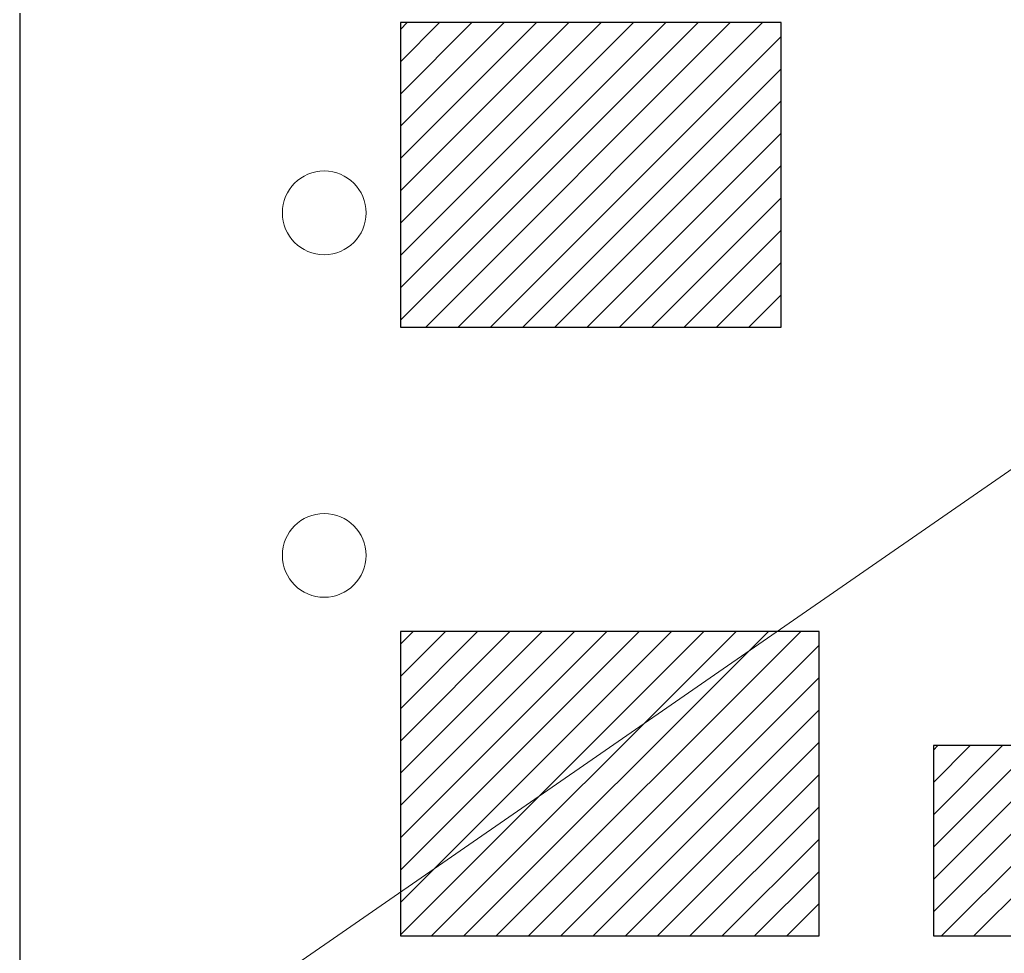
# Model space of a CAD drawing. Header units: metres. Extents: x -8 to 108, y -29 to 108.
# Drawn here: x -8 to 43.7, y 13.1 to 62.2 of the extents above; entities that cross this region are included whole.
import ezdxf

# ---------------------------------------------------------------- set-up
doc = ezdxf.new("R2010")
doc.units = ezdxf.units.M
for name, color, linetype, lineweight in [('arbol', 7, 'CONTINUOUS', 18), ('edificio', 7, 'CONTINUOUS', 25), ('hatch', 7, 'CONTINUOUS', 9), ('marco-fino', 7, 'CONTINUOUS', 25), ('proyeccion', 7, 'CONTINUOUS', 15)]:
    doc.layers.add(name, color=color, linetype=linetype, lineweight=lineweight)

msp = doc.modelspace()

# ---------------------------------------------------------------- linework, layer by layer
at = {"layer": 'arbol'}
for centre in [(8, 52), (8, 34)]:
    msp.add_circle(centre, 2.2, dxfattribs=at)
at = {"layer": 'edificio'}
for points in [[(12, 46), (32, 46), (32, 62), (12, 62)], [(12, 14), (34, 14), (34, 30), (12, 30)], [(40, 14), (54, 14), (54, 24), (40, 24)]]:
    msp.add_lwpolyline(points, close=True, dxfattribs=at)
at = {"layer": 'hatch'}
for p, q in [((12, 46.365), (27.635, 62)), ((12, 48.062), (25.938, 62)), ((12, 49.759), (24.241, 62)), ((12, 51.456), (22.544, 62)), ((12, 53.153), (20.847, 62)), ((12, 54.85), (19.15, 62)), ((12, 56.547), (17.453, 62)), ((12, 58.244), (15.756, 62)), ((12, 59.941), (14.059, 62)), ((12, 61.638), (12.362, 62)), ((13.332, 46), (29.332, 62)), ((15.029, 46), (31.029, 62)), ((16.726, 46), (32, 61.274)), ((18.424, 46), (32, 59.576)), ((20.121, 46), (32, 57.879)), ((21.818, 46), (32, 56.182)), ((23.515, 46), (32, 54.485)), ((25.212, 46), (32, 52.788)), ((26.909, 46), (32, 51.091)), ((28.606, 46), (32, 49.394)), ((30.303, 46), (32, 47.697)), ((12, 14.062), (27.938, 30)), ((12, 15.759), (26.241, 30)), ((12, 17.456), (24.544, 30)), ((12, 19.153), (22.847, 30)), ((12, 20.85), (21.15, 30)), ((12, 22.547), (19.453, 30)), ((12, 24.244), (17.756, 30)), ((12, 25.941), (16.059, 30)), ((12, 27.638), (14.362, 30)), ((12, 29.335), (12.665, 30)), ((13.635, 14), (29.635, 30)), ((15.332, 14), (31.332, 30)), ((17.029, 14), (33.029, 30)), ((18.726, 14), (34, 29.274)), ((20.424, 14), (34, 27.576)), ((22.121, 14), (34, 25.879)), ((23.818, 14), (34, 24.182)), ((40, 15.274), (48.726, 24)), ((40, 16.971), (47.029, 24)), ((40, 18.668), (45.332, 24)), ((40, 20.365), (43.635, 24)), ((40, 22.062), (41.938, 24)), ((40, 23.759), (40.241, 24)), ((40.424, 14), (50.424, 24)), ((42.121, 14), (52.121, 24)), ((25.515, 14), (34, 22.485)), ((27.212, 14), (34, 20.788)), ((28.909, 14), (34, 19.091)), ((30.606, 14), (34, 17.394)), ((32.303, 14), (34, 15.697))]:
    msp.add_line(p, q, dxfattribs=at)
at = {"layer": 'marco-fino'}
for points in [[(-8, -8), (108, -8), (108, 108), (-8, 108)], [(12, 46), (32, 46), (32, 62), (12, 62)], [(12, 14), (34, 14), (34, 30), (12, 30)], [(40, 14), (54, 14), (54, 24), (40, 24)]]:
    msp.add_lwpolyline(points, close=True, dxfattribs=at)
at = {"layer": 'proyeccion'}
msp.add_line((52, 44), (0, 8), dxfattribs=at)

doc.saveas('drawing.dxf')
